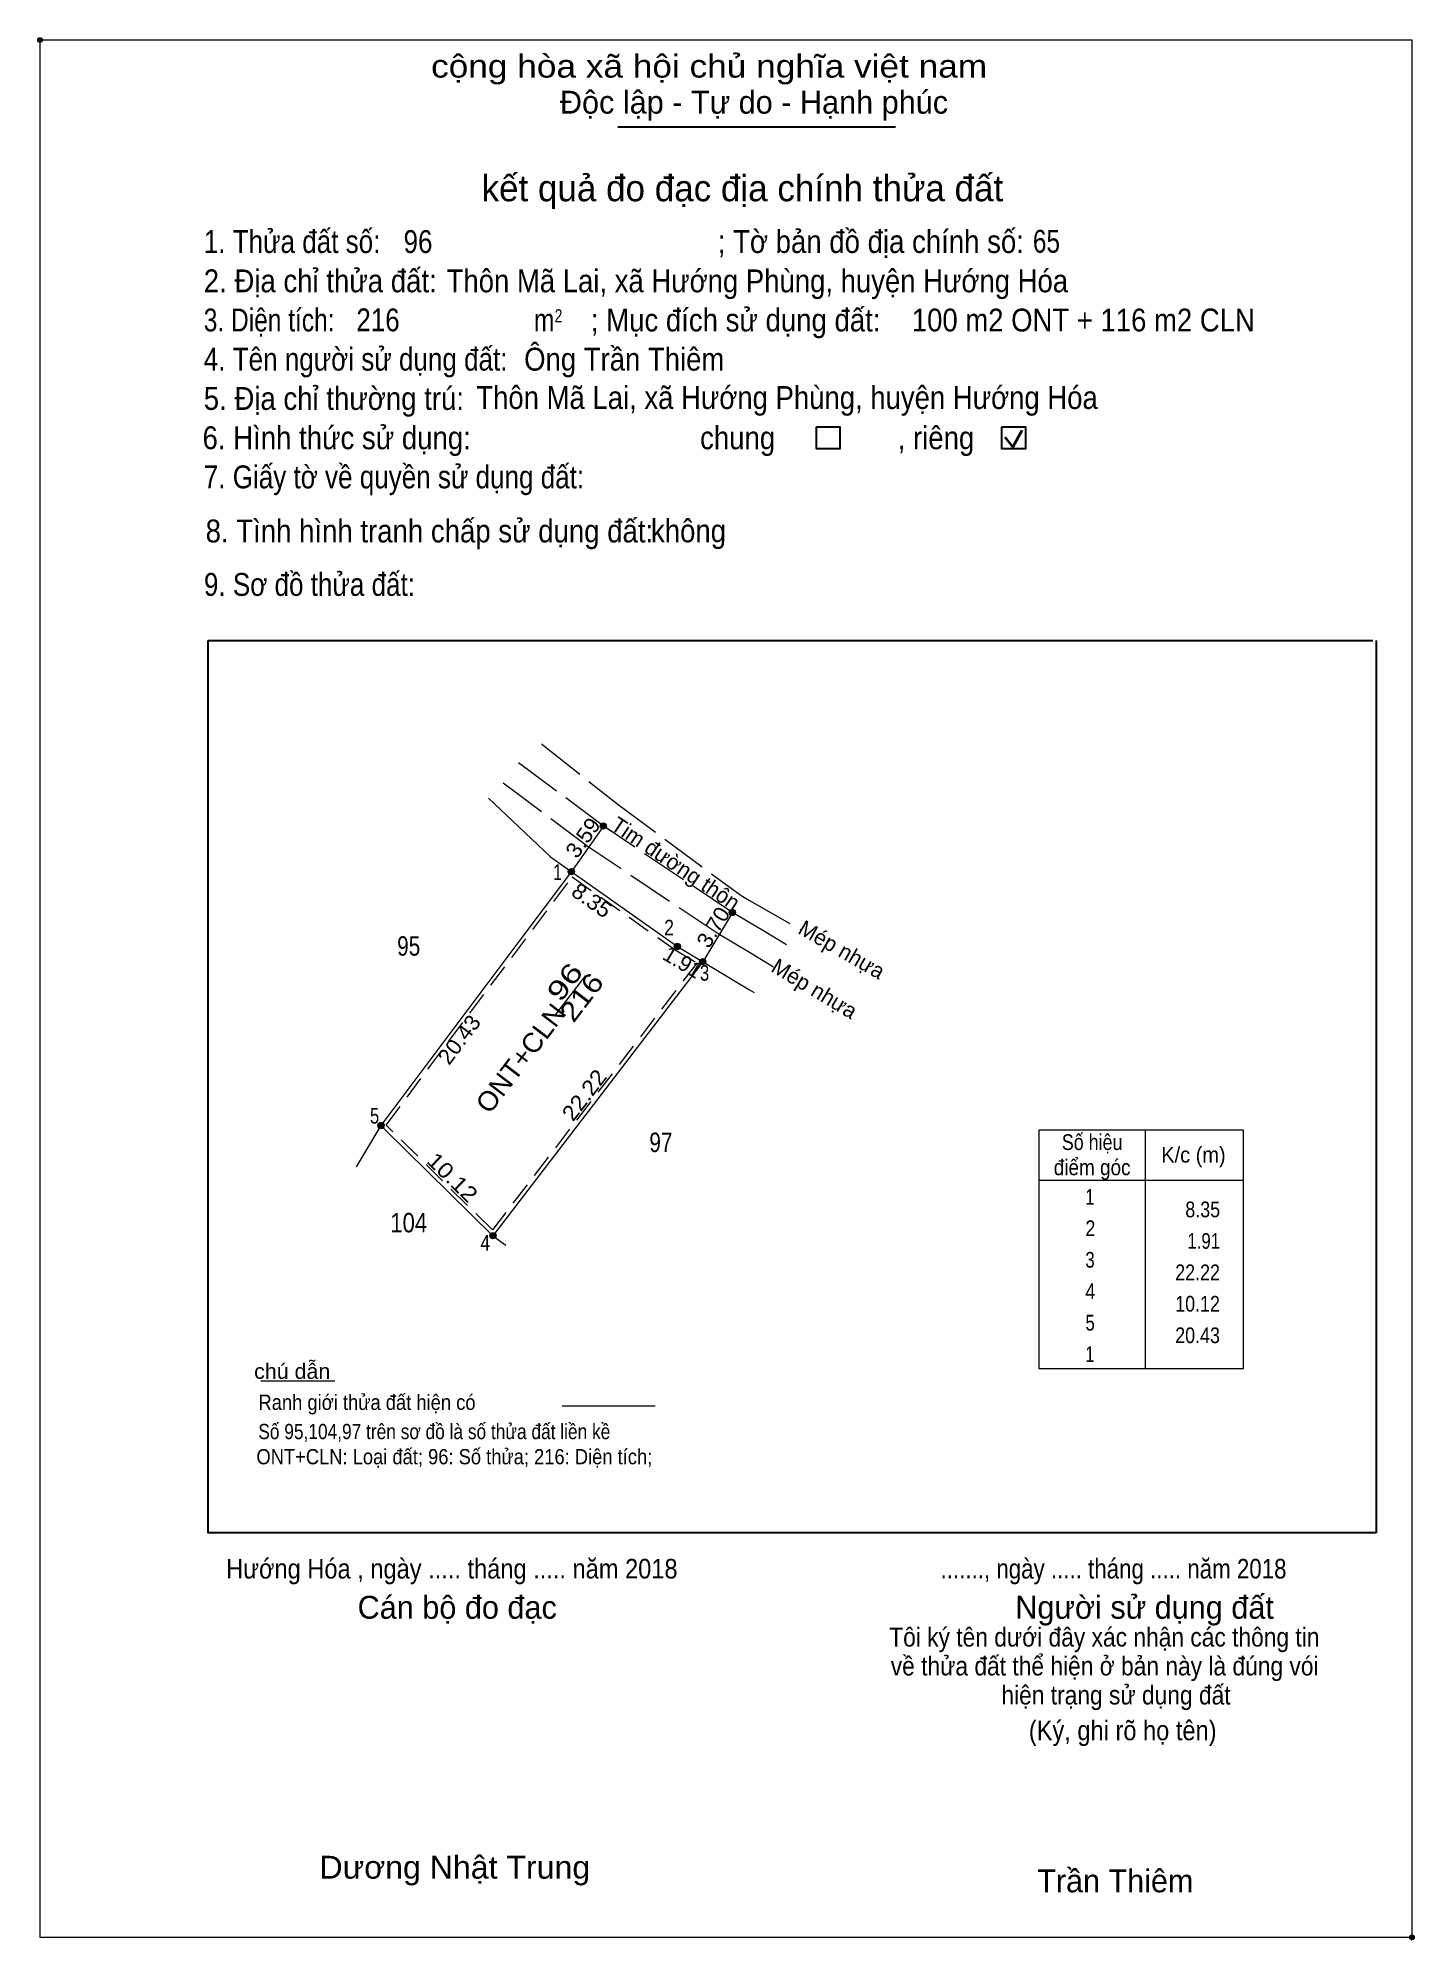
# Model space of a CAD drawing. Header units: metres. Extents: x 533775 to 1850612, y 539030 to 1847761.
# Drawn here: x 533774.9 to 533863.5, y 1847637.3 to 1847759.8 of the extents above.
import ezdxf
from ezdxf.enums import TextEntityAlignment as Align

# ---------------------------------------------------------------- set-up
doc = ezdxf.new("R2010")
doc.units = ezdxf.units.M
doc.header["$LTSCALE"] = 0.5
doc.header["$PDMODE"] = 32
doc.header["$PDSIZE"] = 0.25
doc.linetypes.add('LONG_DASHED', pattern=[7.5, 6, -1.5])
doc.linetypes.add('MEDIUM_DASHED', pattern=[4.5, 3, -1.5])
for name, color, linetype, lineweight in [('1', 7, 'MEDIUM_DASHED', 13), ('10', 7, 'Continuous', 13), ('17', 7, 'Continuous', 13), ('2', 7, 'Continuous', 25), ('22', 7, 'LONG_DASHED', 13), ('23', 7, 'Continuous', 13), ('6', 7, 'Continuous', 13), ('63', 7, 'Continuous', 13)]:
    doc.layers.add(name, color=color, linetype=linetype, lineweight=lineweight)

msp = doc.modelspace()

# ---------------------------------------------------------------- hatches: boundary and pattern name
at = {"layer": '10'}
for points in [[(533811.53, 1847709.1, 1), (533811.13, 1847709.1, 1)], [(533809.47, 1847706.17, 1), (533809.07, 1847706.17, 1)], [(533819.83, 1847703.54, 1), (533819.43, 1847703.54, 1)], [(533816.29, 1847701.35, 1), (533815.89, 1847701.35, 1)], [(533817.92, 1847700.37, 1), (533817.52, 1847700.37, 1)], [(533797.21, 1847689.83, 1), (533796.81, 1847689.83, 1)], [(533804.42, 1847682.73, 1), (533804.02, 1847682.73, 1)]]:
    msp.add_hatch(color=256, dxfattribs=at).paths.add_polyline_path(points)

# ---------------------------------------------------------------- linework, layer by layer
at = {"layer": '1'}
msp.add_lwpolyline([(533809.32, 1847705.83), (533815.95, 1847701.14), (533817.36, 1847700.3), (533804.19, 1847683.11), (533797.34, 1847689.85)], close=True, dxfattribs=at)
at = {"layer": '10'}
msp.add_line((533846.19, 1847689.56), (533846.19, 1847674.17), dxfattribs=at)
for centre in [(533811.33, 1847709.1), (533809.27, 1847706.17), (533819.63, 1847703.54), (533816.09, 1847701.35), (533817.72, 1847700.37), (533797.01, 1847689.83), (533804.22, 1847682.73)]:
    msp.add_circle(centre, 0.2, dxfattribs=at)
at = {"layer": '17'}
msp.add_line((533789.29, 1847673.4), (533794.04, 1847673.4), dxfattribs=at)
at = {"layer": '2'}
for p, q in [((533812.26, 1847754.1), (533830.12, 1847754.1)), ((533785.9, 1847721.04), (533860.84, 1847721.04)), ((533861.07, 1847721.04), (533861.07, 1847663.6))]:
    msp.add_line(p, q, dxfattribs=at)
at = {"layer": '2', "lineweight": 35}
for p, q in [((533837.17, 1847734.14), (533837.67, 1847733.49)), ((533837.67, 1847733.49), (533838.28, 1847734.58))]:
    msp.add_line(p, q, dxfattribs=at)
at = {"layer": '2', "lineweight": 13}
msp.add_lwpolyline([(533775.07, 1847759.7), (533863.37, 1847759.7), (533863.37, 1847637.57), (533775.07, 1847637.57)], close=True, dxfattribs=at)
at = {"layer": '2'}
for points in [[(533825.04, 1847734.79), (533826.55, 1847734.79), (533826.55, 1847733.38), (533825.04, 1847733.38)], [(533836.97, 1847734.79), (533838.49, 1847734.79), (533838.49, 1847733.38), (533836.97, 1847733.38)]]:
    msp.add_lwpolyline(points, close=True, dxfattribs=at)
msp.add_lwpolyline([(533861.07, 1847663.6), (533785.9, 1847663.6), (533785.9, 1847721.04)], dxfattribs=at)
for p in [(533775.07, 1847759.7), (533863.37, 1847637.57)]:
    msp.add_point(p, dxfattribs=at)
at = {"layer": '22'}
for p, q in [((533807.36, 1847714.39), (533807.37, 1847714.38)), ((533805.89, 1847711.11), (533804.88, 1847711.86)), ((533820.73, 1847704.32), (533824.06, 1847702.42)), ((533823.12, 1847701.45), (533821.58, 1847702.37)), ((533822.27, 1847700.03), (533820.73, 1847700.96))]:
    msp.add_line(p, q, dxfattribs=at)
at = {"layer": '22', "linetype": 'Continuous'}
for p, q in [((533809.27, 1847706.17), (533805.89, 1847701.67)), ((533817.73, 1847700.37), (533804.22, 1847682.73)), ((533796.88, 1847689.61), (533795.41, 1847687.16))]:
    msp.add_line(p, q, dxfattribs=at)
at = {"layer": '22'}
for points in [[(533821.58, 1847702.37), (533819.59, 1847703.56), (533811.31, 1847709.11), (533806.88, 1847712.43), (533805.87, 1847713.18)], [(533807.37, 1847714.38), (533807.45, 1847714.3), (533812.27, 1847710.5), (533820.19, 1847704.63), (533820.73, 1847704.32)], [(533820.73, 1847700.96), (533818.71, 1847702.17), (533810.35, 1847707.76), (533805.89, 1847711.11)]]:
    msp.add_lwpolyline(points, dxfattribs=at)
at = {"layer": '22', "linetype": 'Continuous'}
for points in [[(533805.89, 1847701.67), (533797.01, 1847689.83), (533796.88, 1847689.61)], [(533804.22, 1847682.73), (533797.23, 1847689.61), (533797.01, 1847689.83)]]:
    msp.add_lwpolyline(points, dxfattribs=at)
at = {"layer": '23'}
for p, q in [((533803.93, 1847710.89), (533805.89, 1847709.05)), ((533805.89, 1847709.05), (533807.92, 1847707.13)), ((533807.92, 1847707.13), (533816.09, 1847701.35)), ((533816.09, 1847701.35), (533820.73, 1847698.56)), ((533808.18, 1847696.86), (533810.19, 1847699.48)), ((533820.73, 1847698.56), (533821.03, 1847698.38))]:
    msp.add_line(p, q, dxfattribs=at)
at = {"layer": '6'}
msp.add_line((533808.68, 1847671.79), (533814.66, 1847671.79), dxfattribs=at)
at = {"layer": '63'}
for p, q in [((533811.33, 1847709.1), (533809.27, 1847706.17)), ((533819.63, 1847703.54), (533817.72, 1847700.37)), ((533804.22, 1847682.73), (533805.05, 1847682.12))]:
    msp.add_line(p, q, dxfattribs=at)
for points in [[(533846.19, 1847674.17), (533839.38, 1847674.17), (533839.38, 1847689.56), (533846.19, 1847689.56)], [(533846.19, 1847689.56), (533852.51, 1847689.56), (533852.51, 1847674.17), (533846.19, 1847674.17)], [(533839.38, 1847686.32), (533846.19, 1847686.32), (533852.51, 1847686.32)]]:
    msp.add_lwpolyline(points, dxfattribs=at)

# ---------------------------------------------------------------- texts
at = {"layer": '1', "width": 1.2}
msp.add_text('216', height=1.25, rotation=52.668, dxfattribs=at).set_placement((533810.4213, 1847697.706), align=Align.CENTER)
at = {"layer": '2'}
for s, height, width, p in [('cộng hòa xã hội chủ nghĩa việt nam', 1.474, 1.15, (533800.24, 1847757.28)), ('1. Thửa đất số:', 1.474, 0.85, (533785.61, 1847745.99)), ('96', 1.47, 0.85, (533798.47, 1847745.99)), ('; Tờ bản đồ địa chính số:', 1.474, 0.9, (533818.69, 1847745.99)), ('65', 1.47, 0.8, (533838.97, 1847746.01)), ('2. Địa chỉ thửa đất:', 1.474, 0.9, (533785.61, 1847743.46)), ('Thôn Mã Lai, xã Hướng Phùng, huyện Hướng Hóa', 1.47, 0.9, (533801.24, 1847743.46)), ('; Mục đích sử dụng đất:', 1.474, 0.9, (533810.52, 1847740.94)), ('3. Diện tích:', 1.474, 0.8, (533785.61, 1847740.94)), ('216', 1.47, 0.85, (533795.43, 1847740.95)), ('m', 1.474, 0.8, (533806.86, 1847740.94)), ('2', 0.8422, 0.8, (533808.19, 1847741.53)), ('100 m2 ONT + 116 m2 CLN', 1.47, 0.9, (533831.18, 1847740.94)), ('Ông Trần Thiêm', 1.47, 0.9, (533806.23, 1847738.42)), ('4. Tên người sử dụng đất:', 1.474, 0.85, (533785.61, 1847738.42)), ('5. Địa chỉ thường trú:', 1.474, 0.9, (533785.61, 1847735.89)), ('Thôn Mã Lai, xã Hướng Phùng, huyện Hướng Hóa', 1.47, 0.9, (533803.15, 1847735.95)), ('6. Hình thức sử dụng:', 1.474, 0.9, (533785.53, 1847733.36)), ('chung                , riêng', 1.474, 0.9, (533817.55, 1847733.36)), ('7. Giấy tờ về quyền sử dụng đất:', 1.474, 0.85, (533785.61, 1847730.84)), ('8. Tình hình tranh chấp sử dụng đất: ', 1.474, 0.9, (533785.73, 1847727.36)), ('không', 1.474, 0.9, (533814.39, 1847727.37)), ('9. Sơ đồ thửa đất:', 1.474, 0.85, (533785.62, 1847723.92)), ('Hướng Hóa , ngày ..... tháng ..... năm 2018', 1.263, 0.9, (533787.05, 1847660.67)), ('......., ngày ..... tháng ..... năm 2018', 1.263, 0.85, (533833.03, 1847660.67)), ('(Ký, ghi rõ họ tên)', 1.263, 0.9, (533838.71, 1847650.26)), ('Dương Nhật Trung', 1.47, 1.05, (533793.06, 1847641.35))]:
    msp.add_text(s, height=height, dxfattribs=dict(at, width=width)).set_placement(p)
for s, height, p in [('Độc lập - Tự do - Hạnh phúc', 1.474, (533808.53, 1847754.96)), ('Cán bộ đo đạc', 1.474, (533795.51, 1847658.08)), ('Người sử dụng đất', 1.474, (533837.84, 1847658.08)), ('Trần Thiêm', 1.47, (533839.25, 1847640.47))]:
    msp.add_text(s, height=height, dxfattribs=at).set_placement(p)
for s, height, p in [('kết quả đo đạc địa chính thửa đất', 1.685, (533820.275, 1847749.32)), ('.', 0.4211, (533863.3475, 1847637.34))]:
    msp.add_text(s, height=height, dxfattribs=at).set_placement(p, align=Align.CENTER)
at = {"layer": '2', "width": 0.9}
for s, p in [('Tôi ký tên dưới đây xác nhận các thông tin', (533843.57, 1847656.29)), ('về thửa đất thể hiện ở bản này là đúng vói', (533843.59, 1847654.43)), ('hiện trạng sử dụng đất', (533844.32, 1847652.56))]:
    msp.add_text(s, height=1.218, dxfattribs=at).set_placement(p, align=Align.CENTER)
at = {"layer": '23'}
for s, width, p in [('95', 0.8, (533798.8, 1847700.76)), ('97', 0.8, (533815.03, 1847688.12)), ('104', 0.85, (533798.8, 1847682.95))]:
    msp.add_text(s, height=1.25, dxfattribs=dict(at, width=width)).set_placement(p, align=Align.CENTER)
for s, width, p in [('96', 1.35, (533809.3372, 1847698.696)), ('ONT+CLN', 1.05, (533806.5066, 1847693.776))]:
    msp.add_text(s, height=1.25, rotation=52.668, dxfattribs=dict(at, width=width)).set_placement(p, align=Align.CENTER)
at = {"layer": '6'}
for s, height, width, p in [('chú dẫn', 0.9811, 1.05, (533788.85, 1847673.52)), ('Ranh giới thửa đất hiện có ', 0.9811, 0.9, (533789.13, 1847671.52)), ('Số 95,104,97 trên sơ đồ là số thửa đất liền kề', 0.98, 0.85, (533789.12, 1847669.64)), ('ONT+CLN: Loại đất; 96: Số thửa; 216: Diện tích;', 0.98, 0.9, (533789, 1847668.02))]:
    msp.add_text(s, height=height, dxfattribs=dict(at, width=width)).set_placement(p)
at = {"layer": '63'}
for s, rotation, width, p in [('3.59', 54.89, 1.05, (533810.4219, 1847708.0674)), ('8.35', 324.749, 1.05, (533810.2914, 1847703.908)), ('3.70', 58.93, 1.05, (533818.8263, 1847702.332)), ('20.43', 53.119, 1.05, (533802.4504, 1847695.0599)), ('22.22', 52.552, 1.1, (533810.4951, 1847691.486)), ('10.12', 315.44, 1.15, (533801.2642, 1847686.1369))]:
    msp.add_text(s, height=1, rotation=rotation, dxfattribs=dict(at, width=width)).set_placement(p, align=Align.CENTER)
for s, rotation, p in [('Tim đường thôn', 326.199, (533815.7018, 1847706.2715)), ('Mép nhựa', 330.177, (533826.4263, 1847700.7175)), ('1.91', 329.139, (533816.1735, 1847699.9088)), ('Mép nhựa', 329.007, (533824.6575, 1847698.2097))]:
    msp.add_text(s, height=1, rotation=rotation, dxfattribs=at).set_placement(p, align=Align.CENTER)
for s, height, width, p in [(' 1', 1, 0.75, (533808.66, 1847705.64)), (' 2', 1, 0.85, (533815.87, 1847702.07)), (' 3', 1, 0.8, (533818.14, 1847699.15)), (' 5', 1, 0.8, (533796.9, 1847689.95)), ('8.35', 1.012, 0.85, (533851.02, 1847683.92)), (' 4', 1, 0.85, (533804.04, 1847681.78)), ('1.91', 1.012, 0.8, (533851.02, 1847681.89)), ('22.22', 1.012, 0.85, (533851.01, 1847679.87)), ('10.12', 1.012, 0.85, (533851.01, 1847677.85)), ('20.43', 1.012, 0.85, (533851.01, 1847675.82))]:
    msp.add_text(s, height=height, dxfattribs=dict(at, width=width)).set_placement(p, align=Align.RIGHT)
for s, width, p in [('Số hiệu', 0.85, (533842.785, 1847688.25)), ('điểm góc', 0.9, (533842.785, 1847686.63)), ('K/c (m)', 0.95, (533849.305, 1847687.44)), (' 1', 0.75, (533842.5, 1847684.73)), (' 2', 0.85, (533842.51, 1847682.71)), (' 3', 0.8, (533842.495, 1847680.68)), (' 4', 0.85, (533842.505, 1847678.65)), (' 5', 0.8, (533842.505, 1847676.63)), (' 1', 0.75, (533842.5, 1847674.61))]:
    msp.add_text(s, height=1.012, dxfattribs=dict(at, width=width)).set_placement(p, align=Align.CENTER)

doc.saveas('drawing.dxf')
